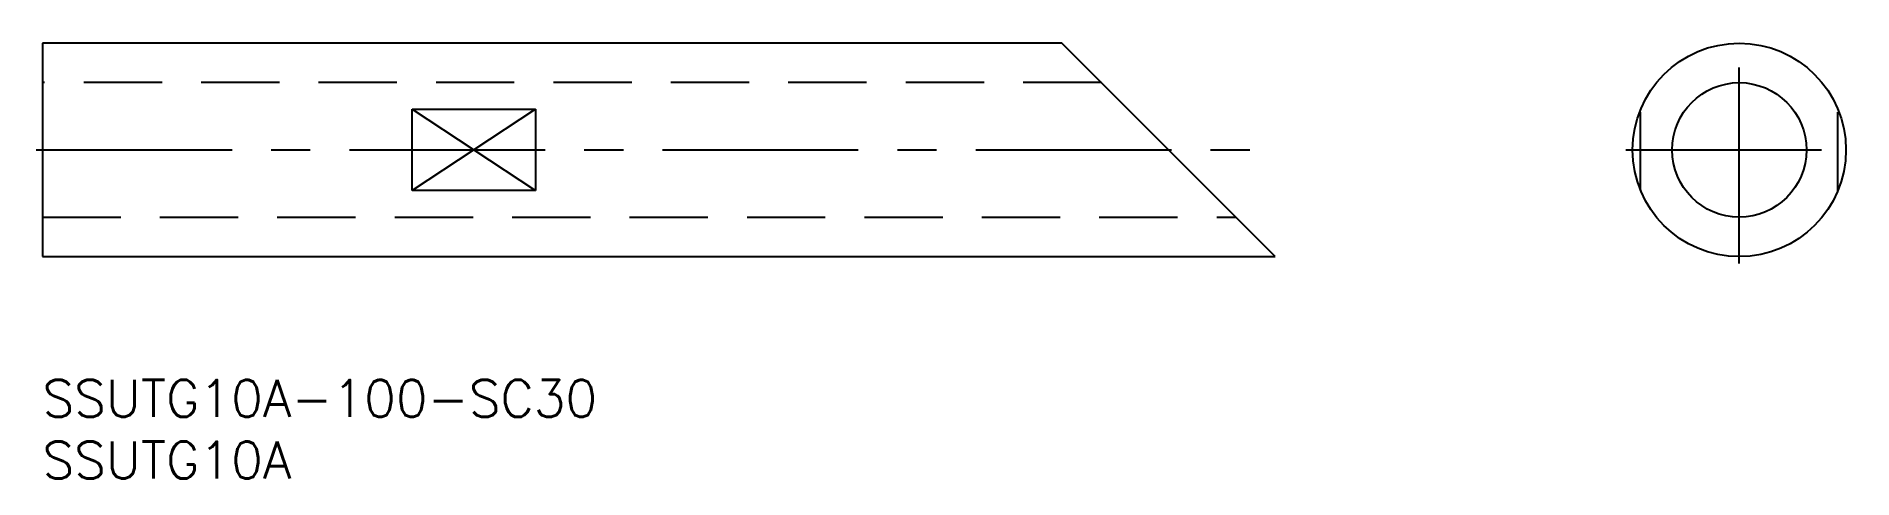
# Model space of a CAD drawing. Extents: x -1 to 147, y -8 to 28.
import ezdxf

# ---------------------------------------------------------------- set-up
doc = ezdxf.new("R2010")
doc.units = 0
doc.header["$LTSCALE"] = 0.5
doc.linetypes.add('CENTER', pattern=[50.8, 31.75, -6.35, 6.35, -6.35])
doc.linetypes.add('DASHED', pattern=[19.05, 12.7, -6.35])
for name, color, linetype in [('MSM_CENTER', 1, 'CENTER'), ('MSM_CONTINUOUS', 7, 'CONTINUOUS'), ('MSM_DASHED', 4, 'DASHED'), ('MSM_NARROW', 5, 'CONTINUOUS'), ('MSM_PART_NUMBER', 7, 'CONTINUOUS')]:
    doc.layers.add(name, color=color, linetype=linetype)
doc.styles.get("Standard").update_dxf_attribs({"font": 'txt.shx', "height": 3, "bigfont": 'bigfont.shx'})

# ---------------------------------------------------------------- blocks, each defined once
blk = doc.blocks.new('*U11')
at = {"layer": 'MSM_PART_NUMBER'}
blk.add_text('SSUTG10A-100-SC30', height=3, dxfattribs=at).set_placement((0, -3))
blk = doc.blocks.new('*U12')
at = {"layer": 'MSM_PART_NUMBER'}
blk.add_text('SSUTG10A', height=3, dxfattribs=at).set_placement((0, -8))

msp = doc.modelspace()

# ---------------------------------------------------------------- linework, layer by layer
at = {"layer": 'MSM_CENTER'}
for p, q in [((137.64, 9.45), (137.64, 27.85)), ((-0.5, 18.65), (100.5, 18.65)), ((128.43, 18.65), (146.84, 18.65))]:
    msp.add_line(p, q, dxfattribs=at)
at = {"layer": 'MSM_CONTINUOUS'}
for p, q in [((82.7, 27.3), (0, 27.3)), ((0, 27.3), (0, 10)), ((100, 10), (82.7, 27.3)), ((30, 15.36), (30, 21.94)), ((30, 21.94), (40, 21.94)), ((40, 21.94), (40, 15.36)), ((40, 15.36), (30, 15.36)), ((0, 10), (100, 10))]:
    msp.add_line(p, q, dxfattribs=at)
for radius in [8.65, 5.45]:
    msp.add_circle((137.64, 18.65), radius, dxfattribs=at)
at = {"layer": 'MSM_DASHED'}
for p, q in [((85.9, 24.1), (0, 24.1)), ((129.64, 15.36), (129.64, 21.94)), ((145.64, 15.36), (145.64, 21.94)), ((0, 13.2), (96.8, 13.2))]:
    msp.add_line(p, q, dxfattribs=at)
at = {"layer": 'MSM_NARROW'}
for p, q in [((30, 21.94), (40, 15.36)), ((40, 21.94), (30, 15.36))]:
    msp.add_line(p, q, dxfattribs=at)

# ---------------------------------------------------------------- block references
at = {"layer": 'MSM_CONTINUOUS'}
for name in ['*U11', '*U12']:
    msp.add_blockref(name, (0, 0), dxfattribs=at)

doc.saveas('drawing.dxf')
